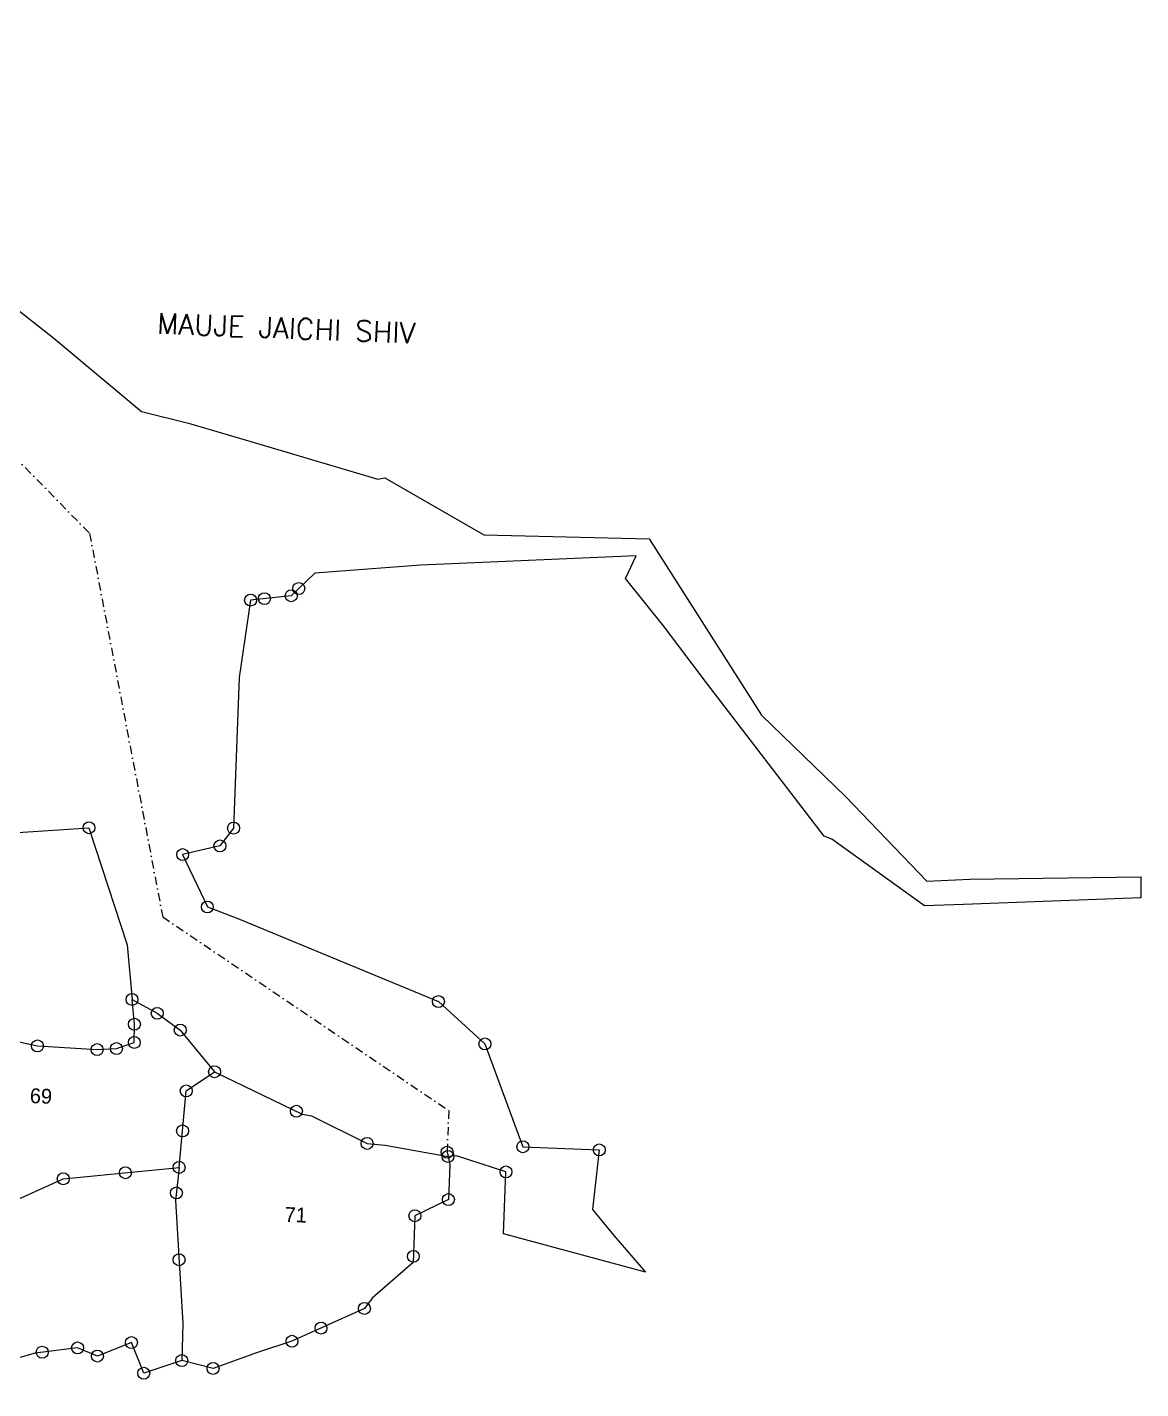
# Model space of a CAD drawing. Header units: metres. Extents: x 288408 to 291188, y 2087559 to 2088872.
# Drawn here: x 290512 to 291188, y 2087850 to 2088676 of the extents above; entities that cross this region are included whole.
import ezdxf
from ezdxf.enums import TextEntityAlignment as Align

# ---------------------------------------------------------------- set-up
doc = ezdxf.new("R2010")
doc.units = ezdxf.units.M
doc.header["$LTSCALE"] = 10
doc.header["$MEASUREMENT"] = 0
doc.linetypes.add('DASHDOT', pattern=[1, 0.5, -0.25, 0, -0.25])
for name, color, linetype in [('OFF', 1, 'Continuous'), ('POLY_PARCEL', 6, 'Continuous'), ('POLY_WATER', 4, 'Continuous'), ('TEXT_MAPOUT', 7, 'Continuous'), ('TEXT_PARCEL', 7, 'Continuous'), ('V_BOUND_LINE', 7, 'Continuous'), ('V_BOUND_STREAM_LINE', 7, 'DASHDOT')]:
    doc.layers.add(name, color=color, linetype=linetype)
doc.styles.get("Standard").update_dxf_attribs({"font": 'simplex.shx'})
doc.styles.add('TEXT_MAP', font='')
doc.styles.get('TEXT_MAP').set_extended_font_data('Kruti Dev 050')

msp = doc.modelspace()

# ---------------------------------------------------------------- linework, layer by layer
for centre in [(290672.03, 2088331.31), (290676.63, 2088335.68), (290647.37, 2088328.66), (290655.81, 2088329.56), (290549.32, 2088190.53), (290549.32, 2088190.53), (290549.32, 2088190.53), (290549.32, 2088190.53), (290549.32, 2088190.53), (290549.32, 2088190.53), (290549.32, 2088190.53), (290637.01, 2088190.3), (290606.16, 2088174.26), (290628.77, 2088179.49), (290621.15, 2088142.46), (290621.15, 2088142.46), (290621.15, 2088142.46), (290621.15, 2088142.46), (290621.15, 2088142.46), (290621.15, 2088142.46), (290621.15, 2088142.46), (290575.42, 2088086.34), (290575.42, 2088086.34), (290575.42, 2088086.34), (290575.42, 2088086.34), (290575.42, 2088086.34), (290575.42, 2088086.34), (290575.42, 2088086.34), (290761.34, 2088085.09), (290761.34, 2088085.09), (290761.34, 2088085.09), (290761.34, 2088085.09), (290761.34, 2088085.09), (290761.34, 2088085.09), (290761.34, 2088085.09), (290590.76, 2088077.94), (290590.76, 2088077.94), (290590.76, 2088077.94), (290590.76, 2088077.94), (290590.76, 2088077.94), (290590.76, 2088077.94), (290590.76, 2088077.94), (290576.9, 2088071.3), (290576.9, 2088071.3), (290576.9, 2088071.3), (290576.9, 2088071.3), (290576.9, 2088071.3), (290576.9, 2088071.3), (290576.9, 2088071.3), (290604.69, 2088067.8), (290604.69, 2088067.8), (290604.69, 2088067.8), (290604.69, 2088067.8), (290604.69, 2088067.8), (290604.69, 2088067.8), (290604.69, 2088067.8), (290518.05, 2088058.17), (290518.05, 2088058.17), (290518.05, 2088058.17), (290518.05, 2088058.17), (290518.05, 2088058.17), (290518.05, 2088058.17), (290518.05, 2088058.17), (290576.83, 2088060.27), (290576.83, 2088060.27), (290576.83, 2088060.27), (290576.83, 2088060.27), (290576.83, 2088060.27), (290576.83, 2088060.27), (290576.83, 2088060.27), (290789.59, 2088059.4), (290789.59, 2088059.4), (290789.59, 2088059.4), (290789.59, 2088059.4), (290789.59, 2088059.4), (290789.59, 2088059.4), (290789.59, 2088059.4), (290554.26, 2088055.96), (290554.26, 2088055.96), (290554.26, 2088055.96), (290554.26, 2088055.96), (290554.26, 2088055.96), (290554.26, 2088055.96), (290554.26, 2088055.96), (290566, 2088056.55), (290566, 2088056.55), (290566, 2088056.55), (290566, 2088056.55), (290566, 2088056.55), (290566, 2088056.55), (290566, 2088056.55), (290625.5, 2088042.52), (290625.5, 2088042.52), (290625.5, 2088042.52), (290625.5, 2088042.52), (290625.5, 2088042.52), (290625.5, 2088042.52), (290625.5, 2088042.52), (290608.33, 2088030.85), (290608.33, 2088030.85), (290608.33, 2088030.85), (290608.33, 2088030.85), (290608.33, 2088030.85), (290608.33, 2088030.85), (290608.33, 2088030.85), (290675.16, 2088018.51), (290675.16, 2088018.51), (290675.16, 2088018.51), (290675.16, 2088018.51), (290675.16, 2088018.51), (290675.16, 2088018.51), (290675.16, 2088018.51), (290606.07, 2088006.58), (290606.07, 2088006.58), (290606.07, 2088006.58), (290606.07, 2088006.58), (290606.07, 2088006.58), (290606.07, 2088006.58), (290606.07, 2088006.58), (290718.09, 2087999.01), (290718.09, 2087999.01), (290718.09, 2087999.01), (290718.09, 2087999.01), (290718.09, 2087999.01), (290718.09, 2087999.01), (290718.09, 2087999.01), (290766.65, 2087993.63), (290766.65, 2087993.63), (290766.65, 2087993.63), (290766.65, 2087993.63), (290766.65, 2087993.63), (290766.65, 2087993.63), (290766.65, 2087993.63), (290812.58, 2087996.97), (290812.58, 2087996.97), (290812.58, 2087996.97), (290812.58, 2087996.97), (290812.58, 2087996.97), (290812.58, 2087996.97), (290812.58, 2087996.97), (290858.93, 2087995.04), (290858.93, 2087995.04), (290858.93, 2087995.04), (290858.93, 2087995.04), (290858.93, 2087995.04), (290858.93, 2087995.04), (290858.93, 2087995.04), (290604.01, 2087984.44), (290604.01, 2087984.44), (290604.01, 2087984.44), (290604.01, 2087984.44), (290604.01, 2087984.44), (290604.01, 2087984.44), (290604.01, 2087984.44), (290767.17, 2087991.1), (290767.17, 2087991.1), (290767.17, 2087991.1), (290767.17, 2087991.1), (290767.17, 2087991.1), (290767.17, 2087991.1), (290767.17, 2087991.1), (290533.73, 2087977.54), (290533.73, 2087977.54), (290533.73, 2087977.54), (290533.73, 2087977.54), (290533.73, 2087977.54), (290533.73, 2087977.54), (290533.73, 2087977.54), (290571.41, 2087981.24), (290571.41, 2087981.24), (290571.41, 2087981.24), (290571.41, 2087981.24), (290571.41, 2087981.24), (290571.41, 2087981.24), (290571.41, 2087981.24), (290802.35, 2087981.69), (290802.35, 2087981.69), (290802.35, 2087981.69), (290802.35, 2087981.69), (290802.35, 2087981.69), (290802.35, 2087981.69), (290802.35, 2087981.69), (290602.37, 2087968.95), (290602.37, 2087968.95), (290602.37, 2087968.95), (290602.37, 2087968.95), (290602.37, 2087968.95), (290602.37, 2087968.95), (290602.37, 2087968.95), (290767.41, 2087964.94), (290767.41, 2087964.94), (290767.41, 2087964.94), (290767.41, 2087964.94), (290767.41, 2087964.94), (290767.41, 2087964.94), (290767.41, 2087964.94), (290747.07, 2087955.12), (290747.07, 2087955.12), (290747.07, 2087955.12), (290747.07, 2087955.12), (290747.07, 2087955.12), (290747.07, 2087955.12), (290747.07, 2087955.12), (290603.98, 2087928.43), (290603.98, 2087928.43), (290603.98, 2087928.43), (290603.98, 2087928.43), (290603.98, 2087928.43), (290603.98, 2087928.43), (290603.98, 2087928.43), (290746.14, 2087930.49), (290746.14, 2087930.49), (290746.14, 2087930.49), (290746.14, 2087930.49), (290746.14, 2087930.49), (290746.14, 2087930.49), (290746.14, 2087930.49), (290716.43, 2087898.87), (290716.43, 2087898.87), (290716.43, 2087898.87), (290716.43, 2087898.87), (290716.43, 2087898.87), (290716.43, 2087898.87), (290716.43, 2087898.87), (290690.11, 2087886.94), (290690.11, 2087886.94), (290690.11, 2087886.94), (290690.11, 2087886.94), (290690.11, 2087886.94), (290690.11, 2087886.94), (290690.11, 2087886.94), (290575.1, 2087878.16), (290575.1, 2087878.16), (290575.1, 2087878.16), (290575.1, 2087878.16), (290575.1, 2087878.16), (290575.1, 2087878.16), (290575.1, 2087878.16), (290672.5, 2087878.95), (290672.5, 2087878.95), (290672.5, 2087878.95), (290672.5, 2087878.95), (290672.5, 2087878.95), (290672.5, 2087878.95), (290672.5, 2087878.95), (290520.93, 2087872.34), (290520.93, 2087872.34), (290520.93, 2087872.34), (290520.93, 2087872.34), (290520.93, 2087872.34), (290520.93, 2087872.34), (290520.93, 2087872.34), (290542.39, 2087874.91), (290542.39, 2087874.91), (290542.39, 2087874.91), (290542.39, 2087874.91), (290542.39, 2087874.91), (290542.39, 2087874.91), (290542.39, 2087874.91), (290554.43, 2087869.98), (290554.43, 2087869.98), (290554.43, 2087869.98), (290554.43, 2087869.98), (290554.43, 2087869.98), (290554.43, 2087869.98), (290554.43, 2087869.98), (290582.55, 2087859.55), (290582.55, 2087859.55), (290582.55, 2087859.55), (290582.55, 2087859.55), (290582.55, 2087859.55), (290582.55, 2087859.55), (290582.55, 2087859.55), (290605.65, 2087867.23), (290605.65, 2087867.23), (290605.65, 2087867.23), (290605.65, 2087867.23), (290605.65, 2087867.23), (290605.65, 2087867.23), (290605.65, 2087867.23), (290624.62, 2087862.44), (290624.62, 2087862.44), (290624.62, 2087862.44), (290624.62, 2087862.44), (290624.62, 2087862.44), (290624.62, 2087862.44), (290624.62, 2087862.44)]:
    msp.add_circle(centre, 3.62)
at = {"layer": 'OFF'}
for p, q in [((291187.48, 2088160.73), (291187.54, 2088148.01)), ((290887.01, 2087920.95), (290800.76, 2087944.12))]:
    msp.add_line(p, q, dxfattribs=at)
at = {"layer": 'POLY_PARCEL'}
for p, q in [((290576.9, 2088071.3), (290575.42, 2088086.34)), ((290576.83, 2088060.27), (290576.9, 2088071.3)), ((290498.58, 2088062.54), (290518.05, 2088058.17)), ((290518.05, 2088058.17), (290554.26, 2088055.96)), ((290554.26, 2088055.96), (290566, 2088056.55)), ((290566, 2088056.55), (290576.83, 2088060.27)), ((290608.33, 2088030.85), (290625.5, 2088042.52)), ((290604.01, 2087984.44), (290608.33, 2088030.85)), ((290533.73, 2087977.54), (290604.01, 2087984.44)), ((290604.01, 2087984.44), (290601.88, 2087964.38)), ((290505.93, 2087964.94), (290533.73, 2087977.54)), ((290601.88, 2087964.38), (290606.24, 2087889.8)), ((290606.24, 2087889.8), (290605.65, 2087867.23))]:
    msp.add_line(p, q, dxfattribs=at)
at = {"layer": 'POLY_WATER'}
for p, q in [((290464.89, 2088537.23), (290528.02, 2088487.61)), ((290528.02, 2088487.61), (290581.09, 2088443.16)), ((290581.09, 2088443.16), (290609.75, 2088435.94)), ((290609.75, 2088435.94), (290647.44, 2088425)), ((290647.44, 2088425), (290724.54, 2088402.02)), ((290724.54, 2088402.02), (290728.88, 2088402.93)), ((290728.88, 2088402.93), (290788.95, 2088368.35)), ((290788.95, 2088368.35), (290889.16, 2088365.94)), ((290889.16, 2088365.94), (290957.4, 2088258.83)), ((290881.28, 2088355.63), (290750.78, 2088349.84)), ((290874.84, 2088341.72), (290881.28, 2088355.63)), ((290686.34, 2088344.92), (290672.03, 2088331.31)), ((290750.78, 2088349.84), (290686.34, 2088344.92)), ((290897.96, 2088313.08), (290874.84, 2088341.72)), ((290647.37, 2088328.66), (290640.53, 2088281.72)), ((290672.03, 2088331.31), (290647.37, 2088328.66)), ((290924.11, 2088278.48), (290897.96, 2088313.08)), ((290640.53, 2088281.72), (290637.01, 2088190.3)), ((290995.34, 2088185.49), (290924.11, 2088278.48)), ((290957.4, 2088258.83), (291008.3, 2088209.51)), ((291008.3, 2088209.51), (291057.68, 2088158.13)), ((290506.05, 2088187.7), (290549.32, 2088190.53)), ((290549.32, 2088190.53), (290572.43, 2088119.54)), ((290637.01, 2088190.3), (290628.77, 2088179.49)), ((290637.01, 2088190.3), (290637.01, 2088190.3)), ((291000.17, 2088183.61), (290995.34, 2088185.49)), ((290628.77, 2088179.49), (290606.16, 2088174.26)), ((291056.27, 2088143.1), (291000.17, 2088183.61)), ((290606.16, 2088174.26), (290621.15, 2088142.46)), ((291083.9, 2088159.29), (291187.48, 2088160.73)), ((291057.68, 2088158.13), (291083.9, 2088159.29)), ((291079.96, 2088144), (291056.27, 2088143.1)), ((291187.54, 2088148.01), (291079.96, 2088144)), ((290621.15, 2088142.46), (290639.69, 2088135.52)), ((290639.69, 2088135.52), (290761.34, 2088085.09)), ((290572.43, 2088119.54), (290575.42, 2088086.34)), ((290575.42, 2088086.34), (290590.76, 2088077.94)), ((290590.76, 2088077.94), (290604.69, 2088067.8)), ((290761.34, 2088085.09), (290789.59, 2088059.4)), ((290604.69, 2088067.8), (290625.5, 2088042.52)), ((290789.59, 2088059.4), (290789.59, 2088059.4)), ((290789.59, 2088059.4), (290812.58, 2087996.97)), ((290625.5, 2088042.52), (290678.65, 2088016.82)), ((290678.65, 2088016.82), (290684.43, 2088015.71)), ((290684.43, 2088015.71), (290718.09, 2087999.01)), ((290718.09, 2087999.01), (290729.01, 2087997.92)), ((290729.01, 2087997.92), (290767.17, 2087991.1)), ((290812.58, 2087996.97), (290858.93, 2087995.04)), ((290772.25, 2087991.43), (290767.17, 2087991.1)), ((290802.35, 2087981.69), (290772.25, 2087991.43)), ((290858.93, 2087995.04), (290854.92, 2087958.89)), ((290800.76, 2087944.12), (290802.35, 2087981.69)), ((290854.92, 2087958.89), (290867.77, 2087943.18)), ((290867.77, 2087943.18), (290887.01, 2087920.95))]:
    msp.add_line(p, q, dxfattribs=at)
at = {"layer": 'V_BOUND_LINE'}
for p, q in [((290766.65, 2087993.63), (290767.17, 2087991.1)), ((290767.17, 2087991.1), (290768.21, 2087986.08)), ((290768.21, 2087986.08), (290767.41, 2087964.94)), ((290767.41, 2087964.94), (290747.07, 2087955.12)), ((290747.07, 2087955.12), (290746, 2087926.66)), ((290746, 2087926.66), (290721.15, 2087905.21)), ((290721.15, 2087905.21), (290716.43, 2087898.87)), ((290716.43, 2087898.87), (290672.5, 2087878.95)), ((290516.61, 2087871.82), (290439.74, 2087850.14)), ((290542.39, 2087874.91), (290516.61, 2087871.82)), ((290554.43, 2087869.98), (290542.39, 2087874.91)), ((290575.1, 2087878.16), (290554.43, 2087869.98)), ((290582.55, 2087859.55), (290575.1, 2087878.16)), ((290651.05, 2087872.03), (290624.62, 2087862.44)), ((290672.5, 2087878.95), (290651.05, 2087872.03)), ((290605.65, 2087867.23), (290582.55, 2087859.55)), ((290624.62, 2087862.44), (290605.65, 2087867.23))]:
    msp.add_line(p, q, dxfattribs=at)
at = {"layer": 'V_BOUND_STREAM_LINE'}
for p, q in [((290249.2, 2088676.27), (290549.67, 2088369.18)), ((290549.67, 2088369.18), (290594.05, 2088136.47)), ((290594.05, 2088136.47), (290767.61, 2088019.01)), ((290767.61, 2088019.01), (290766.65, 2087993.63))]:
    msp.add_line(p, q, dxfattribs=at)

# ---------------------------------------------------------------- texts
at = {"layer": 'TEXT_MAPOUT'}
msp.add_text('MAUJE JAICHI SHIV', height=12.5239, rotation=357.83537, dxfattribs=at).set_placement((290590.4, 2088490.38))
at = {"layer": 'TEXT_PARCEL', "style": 'TEXT_MAP'}
for s, p in [('69', (290520.02, 2088023.26)), ('71', (290674.66, 2087951.17))]:
    msp.add_text(s, height=9.017, rotation=357.83537, dxfattribs=at).set_placement(p, align=Align.CENTER)

doc.saveas('drawing.dxf')
